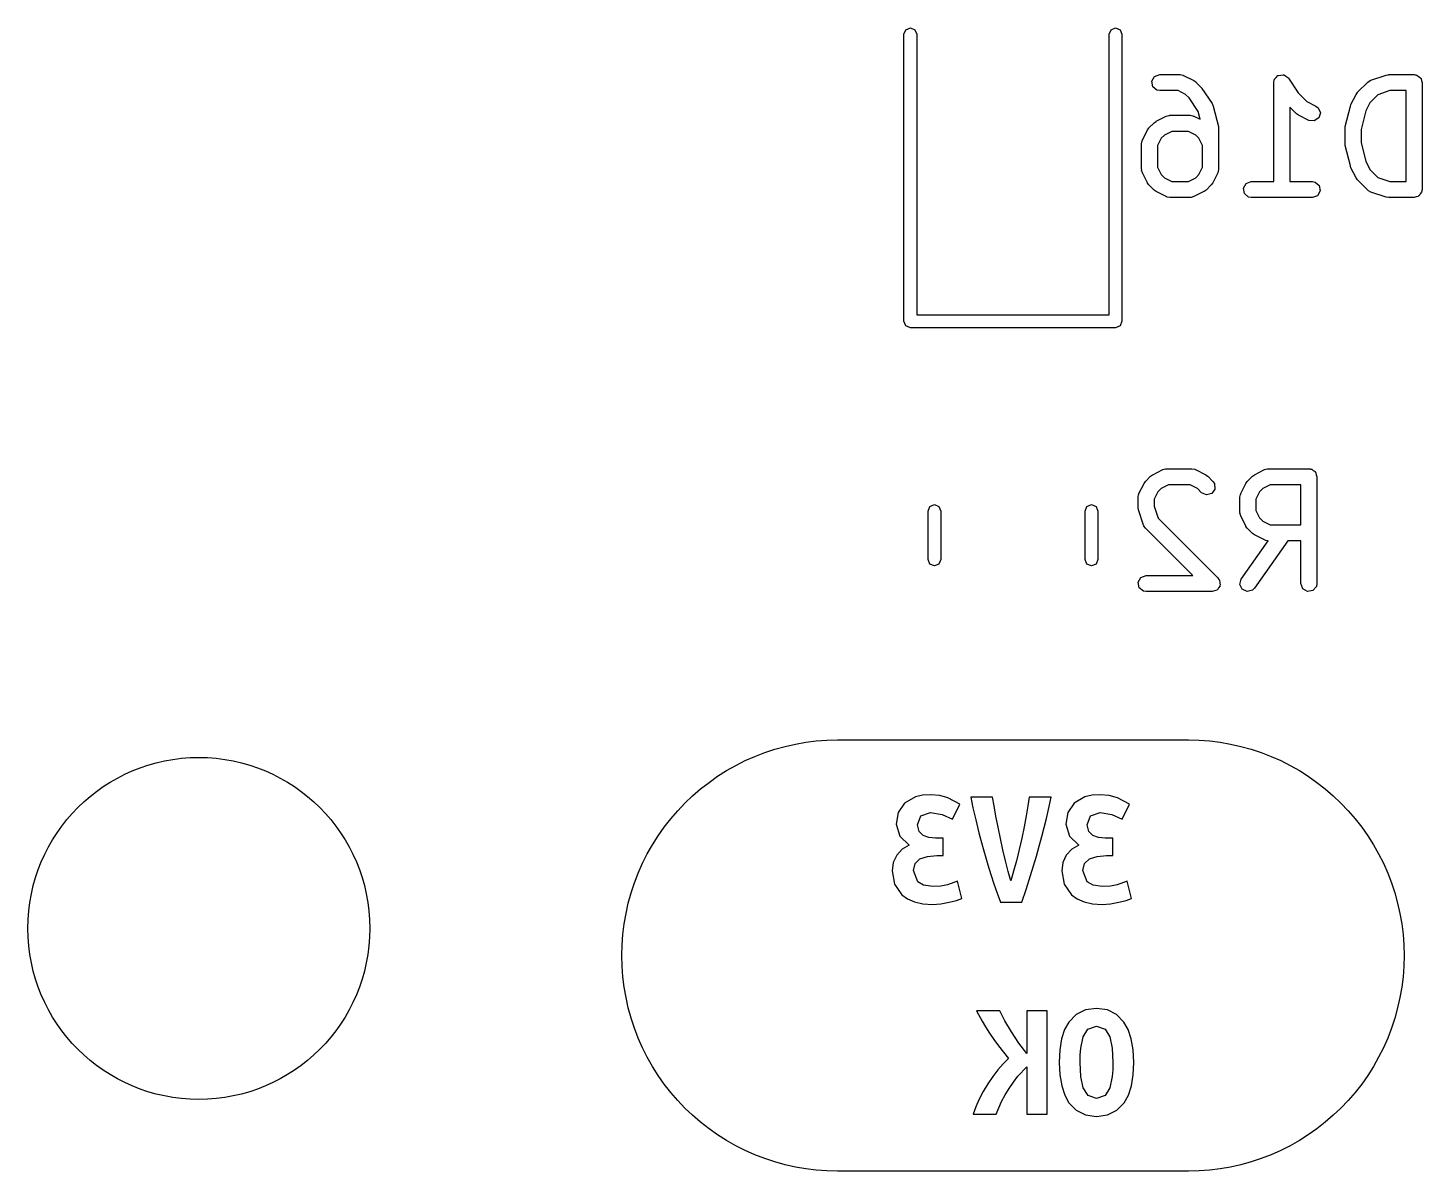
# Model space of a CAD drawing. Extents: x 15 to 417, y -138 to -107.
# Drawn here: x 36.5 to 49.55, y -138.16 to -127.46 of the extents above; entities that cross this region are included whole.
import ezdxf

# ---------------------------------------------------------------- set-up
doc = ezdxf.new("R2010")
doc.units = 0
doc.layers.add('BLACK', color=7, linetype='CONTINUOUS')

msp = doc.modelspace()

# ---------------------------------------------------------------- linework, layer by layer
at = {"layer": 'BLACK', "linetype": 'CONTINUOUS'}
for p, q in [((44.7, -127.524), (44.7176, -127.482)), ((44.7176, -127.482), (44.76, -127.464)), ((44.76, -127.464), (44.8024, -127.482)), ((44.8024, -127.482), (44.82, -127.524)), ((46.62, -127.524), (46.6376, -127.482)), ((46.6376, -127.482), (46.68, -127.464)), ((46.68, -127.464), (46.7224, -127.482)), ((46.7224, -127.482), (46.74, -127.524)), ((44.7, -130.209), (44.7, -127.524)), ((44.82, -127.524), (44.82, -130.149)), ((46.62, -130.149), (46.62, -127.524)), ((46.74, -127.524), (46.74, -130.209)), ((47.0195, -127.963), (47.0451, -127.919)), ((47.0284, -128.014), (47.0195, -127.963)), ((47.0451, -127.919), (47.0933, -127.901)), ((47.0933, -127.901), (47.2838, -127.901)), ((47.2838, -127.901), (47.3095, -127.906)), ((47.3095, -127.906), (47.3129, -127.909)), ((47.3129, -127.909), (47.3174, -127.909)), ((47.3174, -127.909), (47.4126, -127.957)), ((47.4126, -127.957), (47.4306, -127.97)), ((47.4306, -127.97), (47.4321, -127.971)), ((47.4321, -127.971), (47.4797, -128.019)), ((48.1612, -127.976), (48.1657, -127.951)), ((48.1612, -128.901), (48.1612, -127.976)), ((48.1657, -127.951), (48.1685, -127.947)), ((48.1685, -127.947), (48.169, -127.943)), ((48.169, -127.943), (48.1847, -127.928)), ((48.1847, -127.928), (48.1987, -127.911)), ((48.1987, -127.911), (48.2029, -127.911)), ((48.2029, -127.911), (48.2061, -127.908)), ((48.2061, -127.908), (48.2278, -127.906)), ((48.2278, -127.906), (48.2492, -127.903)), ((48.2492, -127.903), (48.2529, -127.905)), ((48.2529, -127.905), (48.2573, -127.904)), ((48.2573, -127.904), (48.2748, -127.917)), ((48.2748, -127.917), (48.2936, -127.928)), ((48.2936, -127.928), (48.2951, -127.932)), ((48.2951, -127.932), (48.2986, -127.935)), ((48.2986, -127.935), (48.3897, -128.071)), ((48.9451, -128.066), (49.0403, -127.971)), ((49.0403, -127.971), (49.0616, -127.956)), ((49.0616, -127.956), (49.0661, -127.956)), ((49.0661, -127.956), (49.0696, -127.953)), ((49.0696, -127.953), (49.2125, -127.905)), ((49.2125, -127.905), (49.2347, -127.902)), ((49.2347, -127.902), (49.2362, -127.901)), ((49.2362, -127.901), (49.4743, -127.901)), ((49.4743, -127.901), (49.484, -127.903)), ((49.484, -127.903), (49.4873, -127.903)), ((49.4873, -127.903), (49.4902, -127.904)), ((49.4902, -127.904), (49.4999, -127.906)), ((49.4999, -127.906), (49.5149, -127.918)), ((49.5149, -127.918), (49.5317, -127.928)), ((49.5317, -127.928), (49.5341, -127.935)), ((49.5341, -127.935), (49.5392, -127.939)), ((49.5392, -127.939), (49.5426, -127.958)), ((49.5426, -127.958), (49.5493, -127.976)), ((49.5493, -127.976), (49.5493, -128.976)), ((47.0677, -128.047), (47.0284, -128.014)), ((47.0933, -128.051), (47.0677, -128.047)), ((47.2661, -128.051), (47.0933, -128.051)), ((47.3346, -128.086), (47.2661, -128.051)), ((47.3684, -128.119), (47.3346, -128.086)), ((47.4523, -128.245), (47.3684, -128.119)), ((47.4797, -128.019), (47.4863, -128.028)), ((47.4863, -128.028), (47.4891, -128.03)), ((47.4891, -128.03), (47.5843, -128.173)), ((48.3897, -128.071), (48.4711, -128.153)), ((48.8834, -128.181), (48.931, -128.086)), ((48.931, -128.086), (48.9444, -128.068)), ((48.9444, -128.068), (48.9451, -128.066)), ((49.1338, -128.09), (49.0597, -128.164)), ((49.2484, -128.051), (49.1338, -128.09)), ((49.3993, -128.051), (49.2484, -128.051)), ((49.3993, -128.901), (49.3993, -128.051)), ((47.4708, -128.319), (47.4523, -128.245)), ((47.5843, -128.173), (47.5944, -128.196)), ((47.5944, -128.196), (47.5947, -128.196)), ((47.5947, -128.196), (47.6423, -128.387)), ((48.3736, -128.268), (48.3112, -128.205)), ((48.3112, -128.205), (48.3112, -128.901)), ((48.3751, -128.268), (48.3736, -128.268)), ((48.3931, -128.282), (48.3751, -128.268)), ((48.4711, -128.153), (48.5554, -128.195)), ((48.5554, -128.195), (48.5764, -128.211)), ((48.5764, -128.211), (48.5968, -128.258)), ((48.5968, -128.258), (48.5821, -128.307)), ((48.8301, -128.387), (48.8777, -128.196)), ((48.8777, -128.196), (48.883, -128.184)), ((48.883, -128.184), (48.8834, -128.181)), ((49.0212, -128.241), (48.9779, -128.414)), ((49.0597, -128.164), (49.0212, -128.241)), ((46.9786, -128.419), (46.992, -128.401)), ((46.992, -128.401), (46.9927, -128.4)), ((46.9927, -128.4), (47.0403, -128.352)), ((47.0403, -128.352), (47.0587, -128.339)), ((47.0587, -128.339), (47.0598, -128.338)), ((47.0598, -128.338), (47.155, -128.29)), ((47.155, -128.29), (47.18, -128.283)), ((47.18, -128.283), (47.1844, -128.284)), ((47.1844, -128.284), (47.1886, -128.282)), ((47.1886, -128.282), (47.379, -128.282)), ((47.379, -128.282), (47.4047, -128.287)), ((47.4047, -128.287), (47.4081, -128.29)), ((47.4081, -128.29), (47.4126, -128.29)), ((47.4126, -128.29), (47.4708, -128.319)), ((47.6423, -128.387), (47.6433, -128.402)), ((47.6433, -128.402), (47.6445, -128.405)), ((47.6445, -128.405), (47.6445, -128.786)), ((48.4884, -128.329), (48.3931, -128.282)), ((48.5393, -128.335), (48.4884, -128.329)), ((48.5821, -128.307), (48.5393, -128.335)), ((48.8279, -128.405), (48.8305, -128.39)), ((48.8279, -128.548), (48.8279, -128.405)), ((48.8305, -128.39), (48.8301, -128.387)), ((46.9231, -128.548), (46.9276, -128.522)), ((46.9276, -128.522), (46.9305, -128.519)), ((46.9305, -128.519), (46.931, -128.514)), ((46.931, -128.514), (46.9786, -128.419)), ((47.1074, -128.497), (47.0731, -128.566)), ((47.1378, -128.467), (47.1074, -128.497)), ((47.2063, -128.432), (47.1378, -128.467)), ((47.3613, -128.432), (47.2063, -128.432)), ((47.4299, -128.467), (47.3613, -128.432)), ((47.4603, -128.497), (47.4299, -128.467)), ((47.4945, -128.566), (47.4603, -128.497)), ((48.9779, -128.414), (48.9779, -128.539)), ((46.9231, -128.786), (46.9231, -128.548)), ((47.0731, -128.566), (47.0731, -128.768)), ((47.4945, -128.768), (47.4945, -128.566)), ((48.829, -128.551), (48.8279, -128.548)), ((48.8301, -128.566), (48.829, -128.551)), ((48.8777, -128.756), (48.8301, -128.566)), ((48.9779, -128.539), (49.0212, -128.712)), ((46.9246, -128.79), (46.9231, -128.786)), ((46.9236, -128.794), (46.9246, -128.79)), ((46.931, -128.819), (46.9236, -128.794)), ((47.0731, -128.768), (47.1074, -128.837)), ((47.4603, -128.837), (47.4945, -128.768)), ((47.6445, -128.786), (47.64, -128.812)), ((48.8797, -128.759), (48.8777, -128.756)), ((48.8834, -128.772), (48.8797, -128.759)), ((48.931, -128.867), (48.8834, -128.772)), ((49.0212, -128.712), (49.0597, -128.789)), ((49.0597, -128.789), (49.1338, -128.863)), ((46.9786, -128.915), (46.931, -128.819)), ((46.9798, -128.916), (46.9786, -128.915)), ((46.9927, -128.934), (46.9798, -128.916)), ((47.1074, -128.837), (47.1378, -128.867)), ((47.1378, -128.867), (47.2063, -128.901)), ((47.2063, -128.901), (47.3613, -128.901)), ((47.3613, -128.901), (47.4299, -128.867)), ((47.4299, -128.867), (47.4603, -128.837)), ((47.589, -128.915), (47.5756, -128.933)), ((47.6366, -128.819), (47.589, -128.915)), ((47.6371, -128.815), (47.6366, -128.819)), ((47.64, -128.812), (47.6371, -128.815)), ((47.8766, -128.963), (47.9023, -128.919)), ((47.9023, -128.919), (47.9505, -128.901)), ((47.9505, -128.901), (48.1612, -128.901)), ((48.3112, -128.901), (48.5219, -128.901)), ((48.5219, -128.901), (48.5476, -128.906)), ((48.5476, -128.906), (48.5869, -128.939)), ((48.9322, -128.868), (48.931, -128.867)), ((48.9451, -128.887), (48.9322, -128.868)), ((49.0403, -128.982), (48.9451, -128.887)), ((49.1338, -128.863), (49.2484, -128.901)), ((49.2484, -128.901), (49.3993, -128.901)), ((47.0403, -128.982), (46.9927, -128.934)), ((47.0418, -128.982), (47.0403, -128.982)), ((47.0598, -128.996), (47.0418, -128.982)), ((47.155, -129.043), (47.0598, -128.996)), ((47.1595, -129.044), (47.155, -129.043)), ((47.1629, -129.047), (47.1595, -129.044)), ((47.1886, -129.051), (47.1629, -129.047)), ((47.379, -129.051), (47.1886, -129.051)), ((47.3833, -129.05), (47.379, -129.051)), ((47.3876, -129.051), (47.3833, -129.05)), ((47.4126, -129.043), (47.3876, -129.051)), ((47.5078, -128.996), (47.4126, -129.043)), ((47.509, -128.995), (47.5078, -128.996)), ((47.5273, -128.982), (47.509, -128.995)), ((47.5749, -128.934), (47.5273, -128.982)), ((47.5756, -128.933), (47.5749, -128.934)), ((47.8855, -129.014), (47.8766, -128.963)), ((47.9248, -129.047), (47.8855, -129.014)), ((47.9505, -129.051), (47.9248, -129.047)), ((48.5219, -129.051), (47.9505, -129.051)), ((48.5701, -129.034), (48.5219, -129.051)), ((48.5958, -128.989), (48.5701, -129.034)), ((48.5869, -128.939), (48.5958, -128.989)), ((49.0444, -128.984), (49.0403, -128.982)), ((49.0467, -128.988), (49.0444, -128.984)), ((49.0696, -129), (49.0467, -128.988)), ((49.2125, -129.048), (49.0696, -129)), ((49.2141, -129.047), (49.2125, -129.048)), ((49.2362, -129.051), (49.2141, -129.047)), ((49.4743, -129.051), (49.2362, -129.051)), ((49.4926, -129.045), (49.4743, -129.051)), ((49.5118, -129.041), (49.4926, -129.045)), ((49.5161, -129.036), (49.5118, -129.041)), ((49.5225, -129.034), (49.5161, -129.036)), ((49.5322, -129.017), (49.5225, -129.034)), ((49.5448, -129.002), (49.5322, -129.017)), ((49.5465, -128.992), (49.5448, -129.002)), ((49.5481, -128.989), (49.5465, -128.992)), ((49.5493, -128.976), (49.5476, -128.986)), ((49.5476, -128.986), (49.5481, -128.989)), ((44.7176, -130.251), (44.7, -130.209)), ((44.82, -130.149), (46.62, -130.149)), ((46.74, -130.209), (46.7224, -130.251)), ((44.76, -130.269), (44.7176, -130.251)), ((46.68, -130.269), (44.76, -130.269)), ((46.7224, -130.251), (46.68, -130.269)), ((46.9609, -131.707), (47.0085, -131.659)), ((47.0085, -131.659), (47.0269, -131.646)), ((47.0269, -131.646), (47.028, -131.645)), ((47.028, -131.645), (47.1232, -131.597)), ((47.1232, -131.597), (47.1482, -131.59)), ((47.1482, -131.59), (47.1525, -131.591)), ((47.1525, -131.591), (47.1568, -131.589)), ((47.1568, -131.589), (47.3949, -131.589)), ((47.3949, -131.589), (47.4205, -131.594)), ((47.4205, -131.594), (47.4239, -131.597)), ((47.4239, -131.597), (47.4284, -131.597)), ((47.4284, -131.597), (47.5236, -131.645)), ((47.5236, -131.645), (47.5416, -131.658)), ((47.5416, -131.658), (47.5431, -131.659)), ((47.5431, -131.659), (47.5907, -131.707)), ((47.9133, -131.707), (47.9609, -131.659)), ((47.9609, -131.659), (47.9792, -131.646)), ((47.9792, -131.646), (47.9804, -131.645)), ((47.9804, -131.645), (48.0756, -131.597)), ((48.0756, -131.597), (48.1006, -131.59)), ((48.1006, -131.59), (48.1049, -131.591)), ((48.1049, -131.591), (48.1091, -131.589)), ((48.1091, -131.589), (48.4901, -131.589)), ((48.4901, -131.589), (48.4998, -131.591)), ((48.4998, -131.591), (48.5031, -131.591)), ((48.5031, -131.591), (48.506, -131.592)), ((48.506, -131.592), (48.5157, -131.594)), ((48.5157, -131.594), (48.5307, -131.606)), ((48.5307, -131.606), (48.5475, -131.616)), ((48.5475, -131.616), (48.5499, -131.623)), ((48.5499, -131.623), (48.555, -131.627)), ((48.555, -131.627), (48.5584, -131.646)), ((48.5584, -131.646), (48.5651, -131.664)), ((48.5651, -131.664), (48.5651, -132.664)), ((46.8992, -131.821), (46.9468, -131.726)), ((46.9468, -131.726), (46.9602, -131.708)), ((46.9602, -131.708), (46.9609, -131.707)), ((47.1059, -131.774), (47.0755, -131.804)), ((47.1745, -131.739), (47.1059, -131.774)), ((47.3772, -131.739), (47.1745, -131.739)), ((47.4457, -131.774), (47.3772, -131.739)), ((47.4847, -131.813), (47.4457, -131.774)), ((47.6102, -131.779), (47.5807, -131.821)), ((47.5907, -131.707), (47.6057, -131.728)), ((47.6057, -131.728), (47.6102, -131.779)), ((47.8516, -131.821), (47.8992, -131.726)), ((47.8992, -131.726), (47.9126, -131.708)), ((47.9126, -131.708), (47.9133, -131.707)), ((48.0583, -131.774), (48.0279, -131.804)), ((48.1268, -131.739), (48.0583, -131.774)), ((48.4151, -131.739), (48.1268, -131.739)), ((48.4151, -132.113), (48.4151, -131.739)), ((44.9426, -131.943), (44.985, -131.925)), ((44.985, -131.925), (45.0274, -131.943)), ((46.4126, -131.943), (46.455, -131.925)), ((46.455, -131.925), (46.4974, -131.943)), ((46.8913, -131.855), (46.8958, -131.829)), ((46.8913, -131.95), (46.8913, -131.855)), ((46.8958, -131.829), (46.8987, -131.826)), ((46.8987, -131.826), (46.8992, -131.821)), ((47.0755, -131.804), (47.0413, -131.873)), ((47.0413, -131.873), (47.0413, -131.938)), ((47.5312, -131.834), (47.4847, -131.813)), ((47.5807, -131.821), (47.5312, -131.834)), ((47.8437, -131.855), (47.8482, -131.829)), ((47.8437, -131.998), (47.8437, -131.855)), ((47.8482, -131.829), (47.8511, -131.826)), ((47.8511, -131.826), (47.8516, -131.821)), ((48.0279, -131.804), (47.9937, -131.873)), ((47.9937, -131.873), (47.9937, -131.98)), ((44.925, -131.985), (44.9426, -131.943)), ((44.925, -132.439), (44.925, -131.985)), ((45.0274, -131.943), (45.045, -131.985)), ((45.045, -131.985), (45.045, -132.439)), ((46.395, -131.985), (46.4126, -131.943)), ((46.395, -132.439), (46.395, -131.985)), ((46.4974, -131.943), (46.515, -131.985)), ((46.515, -131.985), (46.515, -132.439)), ((46.8918, -131.952), (46.8913, -131.95)), ((46.8951, -131.974), (46.8918, -131.952)), ((46.9428, -132.117), (46.8951, -131.974)), ((47.0413, -131.938), (47.0795, -132.052)), ((47.0795, -132.052), (47.6384, -132.611)), ((47.8452, -132.002), (47.8437, -131.998)), ((47.8442, -132.006), (47.8452, -132.002)), ((47.8516, -132.031), (47.8442, -132.006)), ((47.8992, -132.126), (47.8516, -132.031)), ((47.9937, -131.98), (48.0279, -132.049)), ((48.0279, -132.049), (48.0583, -132.079)), ((46.9455, -132.12), (46.9428, -132.117)), ((46.9459, -132.125), (46.9455, -132.12)), ((46.9609, -132.146), (46.9459, -132.125)), ((47.4043, -132.589), (46.9609, -132.146)), ((47.9004, -132.128), (47.8992, -132.126)), ((47.9133, -132.146), (47.9004, -132.128)), ((47.9609, -132.194), (47.9133, -132.146)), ((48.0583, -132.079), (48.1268, -132.113)), ((48.1268, -132.113), (48.4151, -132.113)), ((47.8572, -132.621), (48.1081, -132.263)), ((47.9624, -132.194), (47.9609, -132.194)), ((47.9804, -132.208), (47.9624, -132.194)), ((48.291, -132.263), (47.9801, -132.707)), ((48.0756, -132.255), (47.9804, -132.208)), ((48.0801, -132.256), (48.0756, -132.255)), ((48.0835, -132.259), (48.0801, -132.256)), ((48.1081, -132.263), (48.0835, -132.259)), ((48.4151, -132.263), (48.291, -132.263)), ((48.4151, -132.664), (48.4151, -132.263)), ((44.9426, -132.481), (44.925, -132.439)), ((45.045, -132.439), (45.0274, -132.481)), ((46.4126, -132.481), (46.395, -132.439)), ((46.515, -132.439), (46.4974, -132.481)), ((44.985, -132.499), (44.9426, -132.481)), ((45.0274, -132.481), (44.985, -132.499)), ((46.455, -132.499), (46.4126, -132.481)), ((46.4974, -132.481), (46.455, -132.499)), ((46.8924, -132.651), (46.9181, -132.607)), ((46.9013, -132.702), (46.8924, -132.651)), ((46.9406, -132.735), (46.9013, -132.702)), ((46.9181, -132.607), (46.9663, -132.589)), ((46.9663, -132.589), (47.4043, -132.589)), ((47.6448, -132.702), (47.6335, -132.722)), ((47.6384, -132.611), (47.6478, -132.625)), ((47.6578, -132.684), (47.6448, -132.702)), ((47.6478, -132.625), (47.6503, -132.627)), ((47.6503, -132.627), (47.6506, -132.629)), ((47.6506, -132.629), (47.6533, -132.633)), ((47.6533, -132.633), (47.6553, -132.655)), ((47.6553, -132.655), (47.6592, -132.677)), ((47.6592, -132.677), (47.6575, -132.68)), ((47.6575, -132.68), (47.6578, -132.684)), ((47.844, -132.671), (47.8572, -132.621)), ((47.8656, -132.717), (47.844, -132.671)), ((47.9801, -132.707), (47.9617, -132.726)), ((48.4326, -132.713), (48.4151, -132.664)), ((48.5606, -132.69), (48.5276, -132.729)), ((48.5651, -132.664), (48.5606, -132.69)), ((46.9663, -132.739), (46.9406, -132.735)), ((47.5853, -132.739), (46.9663, -132.739)), ((47.6065, -132.732), (47.5853, -132.739)), ((47.6284, -132.726), (47.6065, -132.732)), ((47.6303, -132.723), (47.6284, -132.726)), ((47.6335, -132.722), (47.6303, -132.723)), ((47.9121, -132.739), (47.8656, -132.717)), ((47.9617, -132.726), (47.9121, -132.739)), ((48.4771, -132.738), (48.4326, -132.713)), ((48.5276, -132.729), (48.4771, -132.738)), ((43.7807, -134.148), (43.879, -134.136)), ((43.879, -134.136), (43.9778, -134.129)), ((43.9778, -134.129), (44.0768, -134.127)), ((44.0768, -134.127), (47.3632, -134.127)), ((47.3632, -134.127), (47.4622, -134.129)), ((47.4622, -134.129), (47.561, -134.136)), ((47.561, -134.136), (47.6593, -134.148)), ((43.3047, -134.28), (43.3971, -134.245)), ((43.3971, -134.245), (43.4911, -134.213)), ((43.4911, -134.213), (43.5866, -134.187)), ((43.5866, -134.187), (43.6832, -134.165)), ((43.6832, -134.165), (43.7807, -134.148)), ((47.6593, -134.148), (47.7568, -134.165)), ((47.7568, -134.165), (47.8534, -134.187)), ((47.8534, -134.187), (47.9489, -134.213)), ((47.9489, -134.213), (48.0429, -134.245)), ((48.0429, -134.245), (48.1353, -134.28)), ((43.0396, -134.414), (43.1257, -134.365)), ((43.1257, -134.365), (43.2142, -134.32)), ((43.2142, -134.32), (43.3047, -134.28)), ((48.1353, -134.28), (48.2258, -134.32)), ((48.2258, -134.32), (48.3143, -134.365)), ((48.3143, -134.365), (48.4004, -134.414)), ((42.7969, -134.585), (42.875, -134.524)), ((42.875, -134.524), (42.9559, -134.467)), ((42.9559, -134.467), (43.0396, -134.414)), ((48.4004, -134.414), (48.4841, -134.467)), ((48.4841, -134.467), (48.565, -134.524)), ((48.565, -134.524), (48.6431, -134.585)), ((42.6502, -134.717), (42.7219, -134.649)), ((42.7219, -134.649), (42.7969, -134.585)), ((44.8061, -134.66), (44.7053, -134.718)), ((44.8726, -134.644), (44.8061, -134.66)), ((44.9497, -134.639), (44.8726, -134.644)), ((45.0341, -134.647), (44.9497, -134.639)), ((45.1093, -134.669), (45.0341, -134.647)), ((45.3244, -134.661), (45.3456, -134.762)), ((45.5292, -134.661), (45.3244, -134.661)), ((45.5435, -134.744), (45.5292, -134.661)), ((45.8721, -134.661), (45.8602, -134.744)), ((46.0785, -134.661), (45.8721, -134.661)), ((46.0602, -134.75), (46.0785, -134.661)), ((46.3936, -134.66), (46.2928, -134.718)), ((46.4601, -134.644), (46.3936, -134.66)), ((46.5372, -134.639), (46.4601, -134.644)), ((46.6216, -134.647), (46.5372, -134.639)), ((46.6968, -134.669), (46.6216, -134.647)), ((48.6431, -134.585), (48.7181, -134.649)), ((48.7181, -134.649), (48.7898, -134.717)), ((42.5173, -134.864), (42.5819, -134.789)), ((42.5819, -134.789), (42.6502, -134.717)), ((44.7053, -134.718), (44.6465, -134.806)), ((45.2228, -134.727), (45.1093, -134.669)), ((45.1529, -134.869), (45.2228, -134.727)), ((45.3456, -134.762), (45.3712, -134.874)), ((45.5609, -134.839), (45.5435, -134.744)), ((45.8602, -134.744), (45.8435, -134.838)), ((46.034, -134.861), (46.0602, -134.75)), ((46.2928, -134.718), (46.234, -134.806)), ((46.8103, -134.727), (46.6968, -134.669)), ((46.7404, -134.869), (46.8103, -134.727)), ((48.7898, -134.717), (48.8581, -134.789)), ((48.8581, -134.789), (48.9227, -134.864)), ((42.4563, -134.942), (42.5173, -134.864)), ((44.6465, -134.806), (44.6275, -134.915)), ((44.6275, -134.915), (44.6608, -135.028)), ((44.8259, -134.922), (44.8585, -134.837)), ((44.841, -134.982), (44.8259, -134.922)), ((44.8585, -134.837), (44.9482, -134.806)), ((44.9482, -134.806), (45.0585, -134.824)), ((45.0585, -134.824), (45.1529, -134.869)), ((45.3712, -134.874), (45.401, -134.995)), ((45.5808, -134.942), (45.5609, -134.839)), ((45.8435, -134.838), (45.8235, -134.941)), ((46.013, -134.945), (46.034, -134.861)), ((46.234, -134.806), (46.215, -134.915)), ((46.215, -134.915), (46.2483, -135.028)), ((46.4134, -134.922), (46.446, -134.837)), ((46.4285, -134.982), (46.4134, -134.922)), ((46.446, -134.837), (46.5357, -134.806)), ((46.5357, -134.806), (46.646, -134.824)), ((46.646, -134.824), (46.7404, -134.869)), ((48.9227, -134.864), (48.9837, -134.942)), ((42.3463, -135.107), (42.3993, -135.023)), ((42.3993, -135.023), (42.4563, -134.942)), ((44.6608, -135.028), (44.7497, -135.111)), ((44.8799, -135.02), (44.841, -134.982)), ((44.9339, -135.041), (44.8799, -135.02)), ((44.9942, -135.047), (44.9339, -135.041)), ((45.0672, -135.047), (44.9942, -135.047)), ((45.0672, -135.209), (45.0672, -135.047)), ((45.401, -134.995), (45.4347, -135.121)), ((45.6022, -135.048), (45.5808, -134.942)), ((45.6252, -135.154), (45.6022, -135.048)), ((45.8014, -135.046), (45.7776, -135.153)), ((45.8235, -134.941), (45.8014, -135.046)), ((45.9657, -135.121), (45.9903, -135.031)), ((45.9903, -135.031), (46.013, -134.945)), ((46.2483, -135.028), (46.3372, -135.111)), ((46.4674, -135.02), (46.4285, -134.982)), ((46.5214, -135.041), (46.4674, -135.02)), ((46.5817, -135.047), (46.5214, -135.041)), ((46.6547, -135.047), (46.5817, -135.047)), ((46.6547, -135.209), (46.6547, -135.047)), ((48.9837, -134.942), (49.0407, -135.023)), ((49.0407, -135.023), (49.0937, -135.107)), ((42.2975, -135.193), (42.3463, -135.107)), ((44.6821, -135.15), (44.6315, -135.204)), ((44.7497, -135.111), (44.6821, -135.15)), ((45.4347, -135.121), (45.4593, -135.208)), ((45.6498, -135.259), (45.6252, -135.154)), ((45.7776, -135.153), (45.7522, -135.258)), ((45.9398, -135.213), (45.9657, -135.121)), ((46.2696, -135.15), (46.219, -135.204)), ((46.3372, -135.111), (46.2696, -135.15)), ((49.0937, -135.107), (49.1425, -135.193)), ((42.2129, -135.372), (42.253, -135.281)), ((42.253, -135.281), (42.2975, -135.193)), ((44.5999, -135.272), (44.5894, -135.352)), ((44.6315, -135.204), (44.5999, -135.272)), ((44.7878, -135.349), (44.8033, -135.283)), ((44.8033, -135.283), (44.8497, -135.24)), ((44.8497, -135.24), (44.92, -135.217)), ((44.92, -135.217), (45.0069, -135.209)), ((45.0069, -135.209), (45.0672, -135.209)), ((45.4593, -135.208), (45.4855, -135.296)), ((45.4855, -135.296), (45.5133, -135.385)), ((45.6752, -135.357), (45.6498, -135.259)), ((45.7522, -135.258), (45.7262, -135.356)), ((45.8848, -135.396), (45.9128, -135.304)), ((45.9128, -135.304), (45.9398, -135.213)), ((46.1874, -135.272), (46.1769, -135.352)), ((46.219, -135.204), (46.1874, -135.272)), ((46.3753, -135.349), (46.3908, -135.283)), ((46.3908, -135.283), (46.4372, -135.24)), ((46.4372, -135.24), (46.5075, -135.217)), ((46.5075, -135.217), (46.5944, -135.209)), ((46.5944, -135.209), (46.6547, -135.209)), ((49.1425, -135.193), (49.187, -135.281)), ((49.187, -135.281), (49.2271, -135.372)), ((42.1773, -135.464), (42.2129, -135.372)), ((44.5894, -135.352), (44.6116, -135.477)), ((44.8283, -135.455), (44.7878, -135.349)), ((45.2022, -135.447), (45.1077, -135.481)), ((45.2403, -135.611), (45.2022, -135.447)), ((45.5133, -135.385), (45.5422, -135.473)), ((45.7006, -135.444), (45.6752, -135.357)), ((45.7262, -135.356), (45.7006, -135.444)), ((45.8431, -135.527), (45.8848, -135.396)), ((46.1769, -135.352), (46.1991, -135.477)), ((46.4158, -135.455), (46.3753, -135.349)), ((46.7897, -135.447), (46.6952, -135.481)), ((46.8278, -135.611), (46.7897, -135.447)), ((49.2271, -135.372), (49.2627, -135.464)), ((42.1198, -135.654), (42.1462, -135.558)), ((42.1462, -135.558), (42.1773, -135.464)), ((44.6116, -135.477), (44.6799, -135.577)), ((44.6799, -135.577), (44.7323, -135.614)), ((44.8837, -135.487), (44.8283, -135.455)), ((44.9688, -135.498), (44.8837, -135.487)), ((45.044, -135.494), (44.9688, -135.498)), ((45.1077, -135.481), (45.044, -135.494)), ((45.5422, -135.473), (45.5719, -135.56)), ((45.5719, -135.56), (45.6022, -135.644)), ((45.8038, -135.644), (45.8431, -135.527)), ((46.1991, -135.477), (46.2674, -135.577)), ((46.2674, -135.577), (46.3198, -135.614)), ((46.4712, -135.487), (46.4158, -135.455)), ((46.5563, -135.498), (46.4712, -135.487)), ((46.6315, -135.494), (46.5563, -135.498)), ((46.6952, -135.481), (46.6315, -135.494)), ((49.2627, -135.464), (49.2938, -135.558)), ((49.2938, -135.558), (49.3202, -135.654)), ((42.0981, -135.75), (42.1198, -135.654)), ((44.7323, -135.614), (44.7973, -135.642)), ((44.7973, -135.642), (44.8755, -135.659)), ((44.8755, -135.659), (44.9672, -135.665)), ((44.9672, -135.665), (45.0442, -135.659)), ((45.0442, -135.659), (45.122, -135.646)), ((45.122, -135.646), (45.191, -135.628)), ((45.191, -135.628), (45.2403, -135.611)), ((45.6022, -135.644), (45.8038, -135.644)), ((46.3198, -135.614), (46.3848, -135.642)), ((46.3848, -135.642), (46.463, -135.659)), ((46.463, -135.659), (46.5547, -135.665)), ((46.5547, -135.665), (46.6317, -135.659)), ((46.6317, -135.659), (46.7095, -135.646)), ((46.7095, -135.646), (46.7785, -135.628)), ((46.7785, -135.628), (46.8278, -135.611)), ((49.3202, -135.654), (49.3419, -135.75)), ((42.0812, -135.848), (42.0981, -135.75)), ((49.3419, -135.75), (49.3588, -135.848)), ((42.0618, -136.045), (42.069, -135.946)), ((42.069, -135.946), (42.0812, -135.848)), ((49.3588, -135.848), (49.371, -135.946)), ((49.371, -135.946), (49.3782, -136.045)), ((42.0593, -136.144), (42.0618, -136.045)), ((49.3782, -136.045), (49.3807, -136.144)), ((42.0618, -136.243), (42.0593, -136.144)), ((49.3807, -136.144), (49.3782, -136.243)), ((42.069, -136.342), (42.0618, -136.243)), ((42.0812, -136.44), (42.069, -136.342)), ((49.371, -136.342), (49.3588, -136.44)), ((49.3782, -136.243), (49.371, -136.342)), ((42.0981, -136.538), (42.0812, -136.44)), ((49.3588, -136.44), (49.3419, -136.538)), ((42.1198, -136.634), (42.0981, -136.538)), ((49.3419, -136.538), (49.3202, -136.634)), ((42.1462, -136.73), (42.1198, -136.634)), ((42.1773, -136.824), (42.1462, -136.73)), ((45.3789, -136.66), (45.4313, -136.757)), ((45.5963, -136.66), (45.3789, -136.66)), ((45.6432, -136.754), (45.5963, -136.66)), ((45.705, -136.859), (45.6432, -136.754)), ((46.0404, -136.66), (45.8481, -136.66)), ((45.8481, -136.66), (45.8481, -137.062)), ((46.0404, -137.628), (46.0404, -136.66)), ((46.3107, -136.695), (46.2422, -136.766)), ((46.3972, -136.653), (46.3107, -136.695)), ((46.5018, -136.638), (46.3972, -136.653)), ((46.6033, -136.653), (46.5018, -136.638)), ((46.6888, -136.695), (46.6033, -136.653)), ((46.7583, -136.766), (46.6888, -136.695)), ((49.2938, -136.73), (49.2627, -136.824)), ((49.3202, -136.634), (49.2938, -136.73)), ((42.2129, -136.916), (42.1773, -136.824)), ((45.4313, -136.757), (45.4639, -136.812)), ((45.4639, -136.812), (45.5009, -136.869)), ((45.5009, -136.869), (45.5413, -136.928)), ((45.7761, -136.965), (45.705, -136.859)), ((46.2032, -136.837), (46.1753, -136.924)), ((46.2422, -136.766), (46.2032, -136.837)), ((46.3759, -136.904), (46.4221, -136.832)), ((46.4221, -136.832), (46.5018, -136.806)), ((46.5018, -136.806), (46.5816, -136.832)), ((46.5816, -136.832), (46.6277, -136.905)), ((46.7987, -136.837), (46.7583, -136.766)), ((46.8275, -136.924), (46.7987, -136.837)), ((49.2627, -136.824), (49.2271, -136.916)), ((42.253, -137.007), (42.2129, -136.916)), ((42.2975, -137.095), (42.253, -137.007)), ((45.5413, -136.928), (45.5845, -136.989)), ((45.5845, -136.989), (45.6301, -137.049)), ((45.8481, -137.062), (45.7761, -136.965)), ((46.1753, -136.924), (46.1586, -137.026)), ((46.3499, -137.075), (46.354, -137.011)), ((46.354, -137.011), (46.3759, -136.904)), ((46.6277, -136.905), (46.6496, -137.012)), ((46.6496, -137.012), (46.6551, -137.144)), ((46.8448, -137.026), (46.8275, -136.924)), ((49.187, -137.007), (49.1425, -137.095)), ((49.2271, -136.916), (49.187, -137.007)), ((42.3463, -137.181), (42.2975, -137.095)), ((45.6776, -137.106), (45.6287, -137.157)), ((45.6301, -137.049), (45.6776, -137.106)), ((46.1586, -137.026), (46.1531, -137.144)), ((46.1531, -137.144), (46.1587, -137.261)), ((46.3486, -137.144), (46.3499, -137.075)), ((46.354, -137.275), (46.3486, -137.144)), ((46.6551, -137.144), (46.6537, -137.212)), ((46.8506, -137.144), (46.8448, -137.026)), ((46.845, -137.261), (46.8506, -137.144)), ((49.1425, -137.095), (49.0937, -137.181)), ((42.3993, -137.265), (42.3463, -137.181)), ((42.4563, -137.346), (42.3993, -137.265)), ((45.5304, -137.277), (45.4844, -137.345)), ((45.5791, -137.214), (45.5304, -137.277)), ((45.6287, -137.157), (45.5791, -137.214)), ((45.7239, -137.329), (45.766, -137.274)), ((45.766, -137.274), (45.8481, -137.186)), ((45.8481, -137.186), (45.8481, -137.628)), ((46.1587, -137.261), (46.1757, -137.363)), ((46.3759, -137.382), (46.354, -137.275)), ((46.6496, -137.276), (46.6277, -137.383)), ((46.6537, -137.212), (46.6496, -137.276)), ((46.8281, -137.363), (46.845, -137.261)), ((49.0407, -137.265), (48.9837, -137.346)), ((49.0937, -137.181), (49.0407, -137.265)), ((42.5173, -137.424), (42.4563, -137.346)), ((45.4844, -137.345), (45.442, -137.415)), ((45.6465, -137.448), (45.6838, -137.387)), ((45.6838, -137.387), (45.7239, -137.329)), ((46.1757, -137.363), (46.2041, -137.45)), ((46.4229, -137.455), (46.3759, -137.382)), ((46.6277, -137.383), (46.5816, -137.455)), ((46.8, -137.45), (46.8281, -137.363)), ((48.9837, -137.346), (48.9227, -137.424)), ((42.5819, -137.499), (42.5173, -137.424)), ((42.6502, -137.571), (42.5819, -137.499)), ((45.4039, -137.487), (45.3714, -137.559)), ((45.442, -137.415), (45.4039, -137.487)), ((45.5634, -137.628), (45.6127, -137.51)), ((45.6127, -137.51), (45.6465, -137.448)), ((46.2041, -137.45), (46.2438, -137.521)), ((46.2438, -137.521), (46.3126, -137.592)), ((46.5018, -137.481), (46.4229, -137.455)), ((46.5816, -137.455), (46.5018, -137.481)), ((46.6918, -137.592), (46.7607, -137.521)), ((46.7607, -137.521), (46.8, -137.45)), ((48.8581, -137.499), (48.7898, -137.571)), ((48.9227, -137.424), (48.8581, -137.499)), ((42.7219, -137.639), (42.6502, -137.571)), ((42.7969, -137.703), (42.7219, -137.639)), ((45.3714, -137.559), (45.346, -137.628)), ((45.346, -137.628), (45.5634, -137.628)), ((45.8481, -137.628), (46.0404, -137.628)), ((46.3126, -137.592), (46.3981, -137.635)), ((46.3981, -137.635), (46.5003, -137.649)), ((46.5003, -137.649), (46.605, -137.635)), ((46.605, -137.635), (46.6918, -137.592)), ((48.7181, -137.639), (48.6431, -137.703)), ((48.7898, -137.571), (48.7181, -137.639)), ((42.875, -137.764), (42.7969, -137.703)), ((42.9559, -137.821), (42.875, -137.764)), ((48.565, -137.764), (48.4841, -137.821)), ((48.6431, -137.703), (48.565, -137.764)), ((43.0396, -137.874), (42.9559, -137.821)), ((43.1257, -137.923), (43.0396, -137.874)), ((43.2142, -137.968), (43.1257, -137.923)), ((48.3143, -137.923), (48.2258, -137.968)), ((48.4004, -137.874), (48.3143, -137.923)), ((48.4841, -137.821), (48.4004, -137.874)), ((43.3047, -138.008), (43.2142, -137.968)), ((43.3971, -138.043), (43.3047, -138.008)), ((43.4911, -138.075), (43.3971, -138.043)), ((48.0429, -138.043), (47.9489, -138.075)), ((48.1353, -138.008), (48.0429, -138.043)), ((48.2258, -137.968), (48.1353, -138.008)), ((43.5866, -138.101), (43.4911, -138.075)), ((43.6832, -138.123), (43.5866, -138.101)), ((43.7807, -138.14), (43.6832, -138.123)), ((43.879, -138.152), (43.7807, -138.14)), ((43.9778, -138.159), (43.879, -138.152)), ((44.0768, -138.161), (43.9778, -138.159)), ((47.3632, -138.161), (44.0768, -138.161)), ((47.4622, -138.159), (47.3632, -138.161)), ((47.561, -138.152), (47.4622, -138.159)), ((47.6593, -138.14), (47.561, -138.152)), ((47.7568, -138.123), (47.6593, -138.14)), ((47.8534, -138.101), (47.7568, -138.123)), ((47.9489, -138.075), (47.8534, -138.101))]:
    msp.add_line(p, q, dxfattribs=at)
at = {"layer": 'BLACK'}
msp.add_circle((38.1, -135.89), 1.6, dxfattribs=at)

doc.saveas('drawing.dxf')
